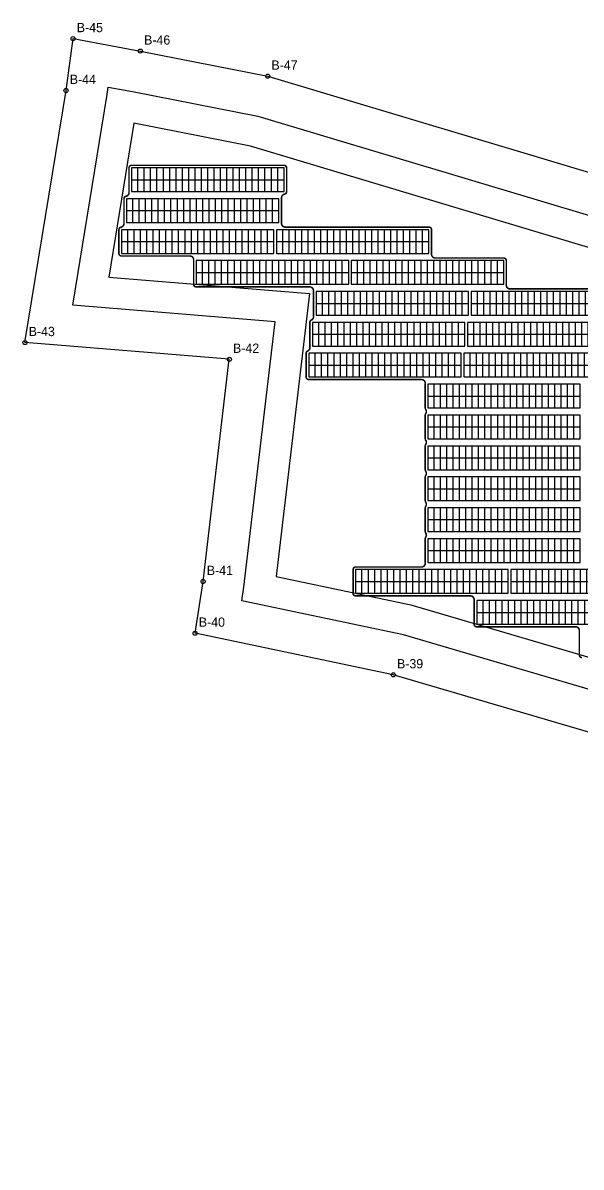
# Model space of a CAD drawing. Header units: metres. Extents: x 506600 to 507847, y 1937327 to 1938046.
# Drawn here: x 506600.1 to 506708.5, y 1937821.4 to 1938043.6 of the extents above; entities that cross this region are included whole.
import ezdxf
from ezdxf.enums import TextEntityAlignment as Align

# ---------------------------------------------------------------- set-up
doc = ezdxf.new("R2010")
doc.units = ezdxf.units.M
for name, color, linetype in [('BOUNDARY', 7, 'Continuous'), ('BOUNDARY_POINTS', 7, 'Continuous'), ('GROUP_BOUNDARY', 1, 'Continuous'), ('MODULES', 5, 'Continuous'), ('PV_TABLES', 3, 'Continuous'), ('SERVICE_ROAD', 1, 'Continuous')]:
    doc.layers.add(name, color=color, linetype=linetype)

# ---------------------------------------------------------------- blocks, each defined once
blk = doc.blocks.new('PV_TABLE_2x24')
at = {"layer": 'MODULES'}
for p, q in [((1.23333, 0), (1.23333, 4.6)), ((2.46666, 0), (2.46666, 4.6)), ((3.69999, 0), (3.69999, 4.6)), ((4.93332, 0), (4.93332, 4.6)), ((6.16665, 0), (6.16665, 4.6)), ((7.39998, 0), (7.39998, 4.6)), ((8.63331, 0), (8.63331, 4.6)), ((9.86664, 0), (9.86664, 4.6)), ((11.09997, 0), (11.09997, 4.6)), ((12.3333, 0), (12.3333, 4.6)), ((13.56663, 0), (13.56663, 4.6)), ((14.79996, 0), (14.79996, 4.6)), ((16.03329, 0), (16.03329, 4.6)), ((17.26662, 0), (17.26662, 4.6)), ((18.49995, 0), (18.49995, 4.6)), ((19.73328, 0), (19.73328, 4.6)), ((20.96661, 0), (20.96661, 4.6)), ((22.19994, 0), (22.19994, 4.6)), ((23.43327, 0), (23.43327, 4.6)), ((24.6666, 0), (24.6666, 4.6)), ((25.89993, 0), (25.89993, 4.6)), ((27.13326, 0), (27.13326, 4.6)), ((28.36659, 0), (28.36659, 4.6)), ((0, 2.3), (29.59992, 2.3))]:
    blk.add_line(p, q, dxfattribs=at)
blk.add_lwpolyline([(0, 0), (29.59992, 0), (29.59992, 4.6), (0, 4.6)], close=True, dxfattribs=at)

msp = doc.modelspace()

# ---------------------------------------------------------------- linework, layer by layer
at = {"layer": 'BOUNDARY'}
msp.add_lwpolyline([(506892.29, 1937821.39), (506786.69, 1937883.24), (506783.64, 1937884.49), (506775.88, 1937886.74), (506733.34, 1937898.98), (506672.01, 1937916.98), (506633.53, 1937925.06), (506635.09, 1937935.11), (506640.17, 1937978.25), (506600.5, 1937981.5), (506608.48, 1938030.46), (506609.84, 1938040.52), (506622.91, 1938038.11), (506647.64, 1938033.23), (506728.01, 1938009.15), (506795.72, 1937983.08), (506959.58, 1937926.67)], dxfattribs=at)
at = {"layer": 'BOUNDARY_POINTS'}
for centre in [(506609.84, 1938040.52), (506622.91, 1938038.11), (506647.64, 1938033.23), (506608.48, 1938030.46), (506600.5, 1937981.5), (506640.17, 1937978.25), (506635.09, 1937935.11), (506633.53, 1937925.06), (506672.01, 1937916.98)]:
    msp.add_circle(centre, 0.4, dxfattribs=at)
at = {"layer": 'GROUP_BOUNDARY', "color": 242, "lineweight": 211, "true_color": 0xdc143c, "const_width": 0.3}
msp.add_lwpolyline([(506708.65, 1937920.32), (506708.59, 1937920.32), (506708.54, 1937920.33), (506708.49, 1937920.34), (506708.44, 1937920.36), (506708.4, 1937920.38), (506708.36, 1937920.4), (506708.32, 1937920.43), (506708.28, 1937920.47), (506708.25, 1937920.5), (506708.22, 1937920.54), (506708.19, 1937920.58), (506708.17, 1937920.63), (506708.16, 1937920.67), (506708.15, 1937920.72), (506708.14, 1937920.77), (506708.13, 1937920.84), (506708.13, 1937925.4), (506708.14, 1937925.48), (506708.14, 1937925.53), (506708.14, 1937925.61), (506708.14, 1937925.69), (506708.12, 1937925.76), (506708.1, 1937925.83), (506708.07, 1937925.9), (506708.03, 1937925.97), (506707.99, 1937926.03), (506707.94, 1937926.09), (506707.88, 1937926.14), (506707.82, 1937926.19), (506707.76, 1937926.23), (506707.69, 1937926.26), (506707.62, 1937926.29), (506707.55, 1937926.3), (506707.47, 1937926.32), (506707.39, 1937926.32), (506688.22, 1937926.32), (506688.15, 1937926.32), (506688.1, 1937926.33), (506688.05, 1937926.34), (506688.01, 1937926.36), (506687.96, 1937926.38), (506687.92, 1937926.4), (506687.88, 1937926.43), (506687.84, 1937926.47), (506687.81, 1937926.5), (506687.78, 1937926.54), (506687.76, 1937926.58), (506687.74, 1937926.63), (506687.72, 1937926.67), (506687.71, 1937926.72), (506687.7, 1937926.77), (506687.7, 1937926.84), (506687.7, 1937931.4), (506687.7, 1937931.48), (506687.71, 1937931.53), (506687.71, 1937931.61), (506687.7, 1937931.69), (506687.68, 1937931.76), (506687.66, 1937931.83), (506687.63, 1937931.9), (506687.59, 1937931.97), (506687.55, 1937932.03), (506687.5, 1937932.09), (506687.45, 1937932.14), (506687.39, 1937932.19), (506687.32, 1937932.23), (506687.25, 1937932.26), (506687.18, 1937932.29), (506687.11, 1937932.3), (506687.03, 1937932.32), (506686.96, 1937932.32), (506664.72, 1937932.32), (506664.66, 1937932.32), (506664.61, 1937932.33), (506664.56, 1937932.34), (506664.51, 1937932.36), (506664.47, 1937932.38), (506664.43, 1937932.4), (506664.39, 1937932.43), (506664.35, 1937932.47), (506664.32, 1937932.5), (506664.29, 1937932.54), (506664.26, 1937932.58), (506664.24, 1937932.63), (506664.23, 1937932.67), (506664.22, 1937932.72), (506664.21, 1937932.77), (506664.2, 1937932.84), (506664.2, 1937937.4), (506664.21, 1937937.47), (506664.22, 1937937.52), (506664.23, 1937937.56), (506664.24, 1937937.61), (506664.26, 1937937.65), (506664.29, 1937937.7), (506664.32, 1937937.74), (506664.35, 1937937.77), (506664.39, 1937937.81), (506664.43, 1937937.83), (506664.47, 1937937.86), (506664.51, 1937937.88), (506664.56, 1937937.9), (506664.61, 1937937.91), (506664.66, 1937937.92), (506664.72, 1937937.92), (506677.47, 1937937.92), (506677.55, 1937937.92), (506677.62, 1937937.93), (506677.7, 1937937.95), (506677.77, 1937937.98), (506677.84, 1937938.01), (506677.9, 1937938.05), (506677.96, 1937938.1), (506678.02, 1937938.15), (506678.07, 1937938.21), (506678.11, 1937938.27), (506678.15, 1937938.34), (506678.18, 1937938.41), (506678.2, 1937938.48), (506678.21, 1937938.55), (506678.22, 1937938.63), (506678.22, 1937938.7), (506678.22, 1937938.76), (506678.21, 1937938.84), (506678.21, 1937943.4), (506678.22, 1937943.47), (506678.22, 1937943.52), (506678.24, 1937943.56), (506678.25, 1937943.61), (506678.27, 1937943.65), (506678.31, 1937943.72), (506678.32, 1937943.73), (506678.36, 1937943.8), (506678.38, 1937943.87), (506678.41, 1937943.94), (506678.42, 1937944.01), (506678.43, 1937944.08), (506678.43, 1937944.16), (506678.42, 1937944.23), (506678.4, 1937944.3), (506678.38, 1937944.38), (506678.35, 1937944.44), (506678.32, 1937944.51), (506678.27, 1937944.59), (506678.25, 1937944.63), (506678.24, 1937944.67), (506678.22, 1937944.72), (506678.22, 1937944.77), (506678.21, 1937944.84), (506678.21, 1937949.4), (506678.22, 1937949.47), (506678.22, 1937949.52), (506678.24, 1937949.56), (506678.25, 1937949.61), (506678.27, 1937949.65), (506678.31, 1937949.72), (506678.32, 1937949.73), (506678.36, 1937949.8), (506678.38, 1937949.87), (506678.41, 1937949.94), (506678.42, 1937950.01), (506678.43, 1937950.08), (506678.43, 1937950.16), (506678.42, 1937950.23), (506678.4, 1937950.3), (506678.38, 1937950.38), (506678.35, 1937950.44), (506678.32, 1937950.51), (506678.27, 1937950.59), (506678.25, 1937950.63), (506678.24, 1937950.67), (506678.22, 1937950.72), (506678.22, 1937950.77), (506678.21, 1937950.84), (506678.21, 1937955.4), (506678.22, 1937955.47), (506678.22, 1937955.52), (506678.24, 1937955.56), (506678.25, 1937955.61), (506678.27, 1937955.65), (506678.31, 1937955.72), (506678.32, 1937955.73), (506678.36, 1937955.8), (506678.38, 1937955.87), (506678.41, 1937955.94), (506678.42, 1937956.01), (506678.43, 1937956.08), (506678.43, 1937956.16), (506678.42, 1937956.23), (506678.4, 1937956.3), (506678.38, 1937956.38), (506678.35, 1937956.44), (506678.32, 1937956.51), (506678.27, 1937956.59), (506678.25, 1937956.63), (506678.24, 1937956.67), (506678.22, 1937956.72), (506678.22, 1937956.77), (506678.21, 1937956.84), (506678.21, 1937961.4), (506678.22, 1937961.47), (506678.22, 1937961.52), (506678.24, 1937961.56), (506678.25, 1937961.61), (506678.27, 1937961.65), (506678.31, 1937961.72), (506678.32, 1937961.73), (506678.36, 1937961.8), (506678.38, 1937961.87), (506678.41, 1937961.94), (506678.42, 1937962.01), (506678.43, 1937962.08), (506678.43, 1937962.16), (506678.42, 1937962.23), (506678.4, 1937962.3), (506678.38, 1937962.38), (506678.35, 1937962.44), (506678.32, 1937962.51), (506678.27, 1937962.59), (506678.25, 1937962.63), (506678.24, 1937962.67), (506678.22, 1937962.72), (506678.22, 1937962.77), (506678.21, 1937962.84), (506678.21, 1937967.4), (506678.22, 1937967.47), (506678.22, 1937967.52), (506678.24, 1937967.56), (506678.25, 1937967.61), (506678.27, 1937967.65), (506678.31, 1937967.72), (506678.32, 1937967.73), (506678.36, 1937967.8), (506678.38, 1937967.87), (506678.41, 1937967.94), (506678.42, 1937968.01), (506678.43, 1937968.08), (506678.43, 1937968.16), (506678.42, 1937968.23), (506678.4, 1937968.3), (506678.38, 1937968.38), (506678.35, 1937968.44), (506678.32, 1937968.51), (506678.27, 1937968.59), (506678.25, 1937968.63), (506678.24, 1937968.67), (506678.22, 1937968.72), (506678.22, 1937968.77), (506678.21, 1937968.84), (506678.21, 1937973.4), (506678.22, 1937973.48), (506678.22, 1937973.53), (506678.22, 1937973.61), (506678.21, 1937973.69), (506678.2, 1937973.76), (506678.18, 1937973.83), (506678.15, 1937973.9), (506678.11, 1937973.97), (506678.07, 1937974.03), (506678.02, 1937974.09), (506677.96, 1937974.14), (506677.9, 1937974.19), (506677.84, 1937974.23), (506677.77, 1937974.26), (506677.7, 1937974.29), (506677.62, 1937974.3), (506677.55, 1937974.32), (506677.47, 1937974.32), (506655.61, 1937974.32), (506655.55, 1937974.32), (506655.5, 1937974.33), (506655.45, 1937974.34), (506655.4, 1937974.36), (506655.36, 1937974.38), (506655.32, 1937974.4), (506655.28, 1937974.43), (506655.24, 1937974.47), (506655.21, 1937974.5), (506655.18, 1937974.54), (506655.15, 1937974.58), (506655.13, 1937974.63), (506655.12, 1937974.67), (506655.1, 1937974.72), (506655.1, 1937974.77), (506655.09, 1937974.84), (506655.09, 1937979.4), (506655.1, 1937979.47), (506655.1, 1937979.52), (506655.12, 1937979.56), (506655.13, 1937979.61), (506655.15, 1937979.65), (506655.18, 1937979.7), (506655.21, 1937979.74), (506655.24, 1937979.77), (506655.28, 1937979.81), (506655.32, 1937979.83), (506655.36, 1937979.86), (506655.4, 1937979.88), (506655.47, 1937979.91), (506655.53, 1937979.95), (506655.58, 1937980), (506655.64, 1937980.05), (506655.68, 1937980.11), (506655.72, 1937980.17), (506655.76, 1937980.24), (506655.79, 1937980.3), (506655.81, 1937980.38), (506655.82, 1937980.45), (506655.83, 1937980.52), (506655.83, 1937980.59), (506655.82, 1937980.67), (506655.81, 1937980.7), (506655.8, 1937980.77), (506655.8, 1937980.84), (506655.8, 1937985.4), (506655.8, 1937985.47), (506655.81, 1937985.52), (506655.82, 1937985.56), (506655.84, 1937985.61), (506655.86, 1937985.65), (506655.89, 1937985.7), (506655.92, 1937985.74), (506655.95, 1937985.77), (506655.98, 1937985.81), (506656.02, 1937985.83), (506656.07, 1937985.86), (506656.11, 1937985.88), (506656.17, 1937985.91), (506656.23, 1937985.95), (506656.29, 1937986), (506656.34, 1937986.05), (506656.39, 1937986.11), (506656.43, 1937986.17), (506656.46, 1937986.24), (506656.49, 1937986.3), (506656.51, 1937986.38), (506656.53, 1937986.45), (506656.54, 1937986.52), (506656.54, 1937986.59), (506656.53, 1937986.67), (506656.52, 1937986.7), (506656.51, 1937986.77), (506656.51, 1937986.84), (506656.51, 1937991.4), (506656.51, 1937991.48), (506656.52, 1937991.53), (506656.52, 1937991.61), (506656.51, 1937991.69), (506656.49, 1937991.76), (506656.47, 1937991.83), (506656.44, 1937991.9), (506656.4, 1937991.97), (506656.36, 1937992.03), (506656.31, 1937992.09), (506656.26, 1937992.14), (506656.2, 1937992.19), (506656.13, 1937992.23), (506656.06, 1937992.26), (506655.99, 1937992.29), (506655.92, 1937992.3), (506655.84, 1937992.32), (506655.77, 1937992.32), (506633.77, 1937992.32), (506633.7, 1937992.32), (506633.65, 1937992.33), (506633.6, 1937992.34), (506633.56, 1937992.36), (506633.51, 1937992.38), (506633.47, 1937992.4), (506633.43, 1937992.43), (506633.4, 1937992.47), (506633.36, 1937992.5), (506633.33, 1937992.54), (506633.31, 1937992.58), (506633.29, 1937992.63), (506633.27, 1937992.67), (506633.26, 1937992.72), (506633.25, 1937992.77), (506633.25, 1937992.84), (506633.25, 1937997.4), (506633.25, 1937997.48), (506633.26, 1937997.53), (506633.26, 1937997.61), (506633.25, 1937997.69), (506633.23, 1937997.76), (506633.21, 1937997.83), (506633.18, 1937997.9), (506633.14, 1937997.97), (506633.1, 1937998.03), (506633.05, 1937998.09), (506633, 1937998.14), (506632.94, 1937998.19), (506632.87, 1937998.23), (506632.8, 1937998.26), (506632.73, 1937998.29), (506632.66, 1937998.3), (506632.58, 1937998.32), (506632.51, 1937998.32), (506619.26, 1937998.32), (506619.19, 1937998.32), (506619.14, 1937998.33), (506619.1, 1937998.34), (506619.05, 1937998.36), (506619.01, 1937998.38), (506618.96, 1937998.4), (506618.92, 1937998.43), (506618.89, 1937998.47), (506618.86, 1937998.5), (506618.83, 1937998.54), (506618.8, 1937998.58), (506618.78, 1937998.63), (506618.76, 1937998.67), (506618.75, 1937998.72), (506618.74, 1937998.77), (506618.74, 1937998.84), (506618.74, 1938003.4), (506618.74, 1938003.47), (506618.75, 1938003.52), (506618.76, 1938003.56), (506618.78, 1938003.61), (506618.8, 1938003.65), (506618.83, 1938003.7), (506618.86, 1938003.74), (506618.89, 1938003.77), (506618.92, 1938003.81), (506618.96, 1938003.83), (506619.01, 1938003.86), (506619.05, 1938003.88), (506619.1, 1938003.9), (506619.17, 1938003.91), (506619.24, 1938003.94), (506619.24, 1938003.94), (506619.3, 1938003.96), (506619.37, 1938004), (506619.43, 1938004.04), (506619.49, 1938004.09), (506619.54, 1938004.14), (506619.59, 1938004.2), (506619.63, 1938004.26), (506619.66, 1938004.32), (506619.69, 1938004.39), (506619.71, 1938004.46), (506619.73, 1938004.53), (506619.73, 1938004.61), (506619.73, 1938004.68), (506619.73, 1938004.75), (506619.72, 1938004.77), (506619.72, 1938004.84), (506619.72, 1938009.4), (506619.72, 1938009.47), (506619.73, 1938009.52), (506619.74, 1938009.56), (506619.76, 1938009.61), (506619.78, 1938009.65), (506619.8, 1938009.7), (506619.83, 1938009.74), (506619.87, 1938009.77), (506619.9, 1938009.81), (506619.94, 1938009.83), (506619.98, 1938009.86), (506620.03, 1938009.88), (506620.07, 1938009.9), (506620.14, 1938009.91), (506620.21, 1938009.94), (506620.28, 1938009.96), (506620.35, 1938010), (506620.41, 1938010.04), (506620.47, 1938010.09), (506620.52, 1938010.14), (506620.56, 1938010.2), (506620.61, 1938010.26), (506620.64, 1938010.32), (506620.67, 1938010.39), (506620.69, 1938010.46), (506620.7, 1938010.53), (506620.71, 1938010.61), (506620.71, 1938010.68), (506620.7, 1938010.75), (506620.7, 1938010.77), (506620.7, 1938010.84), (506620.7, 1938015.4), (506620.7, 1938015.47), (506620.71, 1938015.52), (506620.72, 1938015.56), (506620.74, 1938015.61), (506620.76, 1938015.65), (506620.78, 1938015.7), (506620.81, 1938015.74), (506620.84, 1938015.77), (506620.88, 1938015.81), (506620.92, 1938015.83), (506620.96, 1938015.86), (506621.01, 1938015.88), (506621.05, 1938015.9), (506621.1, 1938015.91), (506621.15, 1938015.92), (506621.22, 1938015.92), (506650.78, 1938015.92), (506650.85, 1938015.92), (506650.89, 1938015.91), (506650.94, 1938015.9), (506650.99, 1938015.88), (506651.03, 1938015.86), (506651.07, 1938015.83), (506651.11, 1938015.81), (506651.15, 1938015.77), (506651.18, 1938015.74), (506651.21, 1938015.7), (506651.24, 1938015.65), (506651.26, 1938015.61), (506651.28, 1938015.56), (506651.29, 1938015.52), (506651.29, 1938015.47), (506651.3, 1938015.4), (506651.3, 1938010.84), (506651.29, 1938010.77), (506651.29, 1938010.72), (506651.28, 1938010.67), (506651.26, 1938010.63), (506651.24, 1938010.58), (506651.21, 1938010.54), (506651.18, 1938010.5), (506651.15, 1938010.47), (506651.11, 1938010.43), (506651.07, 1938010.4), (506651.03, 1938010.38), (506650.99, 1938010.36), (506650.94, 1938010.34), (506650.87, 1938010.32), (506650.8, 1938010.3), (506650.73, 1938010.27), (506650.67, 1938010.24), (506650.61, 1938010.2), (506650.55, 1938010.15), (506650.5, 1938010.1), (506650.45, 1938010.04), (506650.41, 1938009.98), (506650.38, 1938009.92), (506650.35, 1938009.85), (506650.33, 1938009.78), (506650.31, 1938009.71), (506650.31, 1938009.63), (506650.31, 1938009.56), (506650.31, 1938009.49), (506650.32, 1938009.47), (506650.32, 1938009.4), (506650.32, 1938004.84), (506650.32, 1938004.76), (506650.31, 1938004.7), (506650.31, 1938004.63), (506650.32, 1938004.55), (506650.33, 1938004.48), (506650.36, 1938004.41), (506650.39, 1938004.34), (506650.42, 1938004.27), (506650.47, 1938004.21), (506650.52, 1938004.15), (506650.57, 1938004.1), (506650.63, 1938004.05), (506650.7, 1938004.01), (506650.76, 1938003.98), (506650.84, 1938003.95), (506650.91, 1938003.93), (506650.98, 1938003.92), (506651.06, 1938003.92), (506678.92, 1938003.92), (506678.99, 1938003.92), (506679.04, 1938003.91), (506679.09, 1938003.9), (506679.13, 1938003.88), (506679.18, 1938003.86), (506679.22, 1938003.83), (506679.26, 1938003.81), (506679.29, 1938003.77), (506679.33, 1938003.74), (506679.36, 1938003.7), (506679.38, 1938003.65), (506679.4, 1938003.61), (506679.42, 1938003.56), (506679.43, 1938003.52), (506679.44, 1938003.47), (506679.44, 1938003.4), (506679.44, 1937998.84), (506679.44, 1937998.76), (506679.43, 1937998.7), (506679.43, 1937998.63), (506679.44, 1937998.55), (506679.46, 1937998.48), (506679.48, 1937998.41), (506679.51, 1937998.34), (506679.55, 1937998.27), (506679.59, 1937998.21), (506679.64, 1937998.15), (506679.69, 1937998.1), (506679.75, 1937998.05), (506679.82, 1937998.01), (506679.89, 1937997.98), (506679.96, 1937997.95), (506680.03, 1937997.93), (506680.11, 1937997.92), (506680.18, 1937997.92), (506693.43, 1937997.92), (506693.5, 1937997.92), (506693.55, 1937997.91), (506693.59, 1937997.9), (506693.64, 1937997.88), (506693.68, 1937997.86), (506693.73, 1937997.83), (506693.76, 1937997.81), (506693.8, 1937997.77), (506693.83, 1937997.74), (506693.86, 1937997.7), (506693.89, 1937997.65), (506693.91, 1937997.61), (506693.93, 1937997.56), (506693.94, 1937997.52), (506693.95, 1937997.47), (506693.95, 1937997.4), (506693.95, 1937992.84), (506693.94, 1937992.76), (506693.94, 1937992.7), (506693.94, 1937992.63), (506693.95, 1937992.55), (506693.96, 1937992.48), (506693.99, 1937992.41), (506694.02, 1937992.34), (506694.05, 1937992.27), (506694.1, 1937992.21), (506694.15, 1937992.15), (506694.2, 1937992.1), (506694.26, 1937992.05), (506694.33, 1937992.01), (506694.39, 1937991.98), (506694.46, 1937991.95), (506694.54, 1937991.93), (506694.61, 1937991.92), (506694.69, 1937991.92), (506716.69, 1937991.92)], dxfattribs=at)
at = {"layer": 'SERVICE_ROAD'}
for points in [[(506896.48, 1937828.21), (506790.25, 1937890.42), (506786.28, 1937892.06), (506778.1, 1937894.43), (506735.57, 1937906.66), (506673.96, 1937924.75), (506642.6, 1937931.33), (506643.01, 1937934.03), (506649.08, 1937985.54), (506609.79, 1937988.76), (506616.39, 1938029.28), (506616.64, 1938031.13), (506621.41, 1938030.25), (506645.71, 1938025.45), (506725.42, 1938001.58), (506792.98, 1937975.56), (506956.95, 1937919.12)], [(506954.98, 1937913.45), (506790.93, 1937969.93), (506723.48, 1937995.89), (506644.26, 1938019.62), (506621.63, 1938024.09), (506616.76, 1937994.21), (506616.76, 1937994.21), (506655.77, 1937991.02), (506649.29, 1937936.05), (506675.43, 1937930.57), (506737.24, 1937912.42), (506779.77, 1937900.19), (506788.26, 1937897.73), (506792.92, 1937895.81), (506899.62, 1937833.32)]]:
    msp.add_lwpolyline(points, dxfattribs=at)

# ---------------------------------------------------------------- block references
at = {"layer": 'PV_TABLES'}
for p in [(506621.2, 1938010.82), (506620.22, 1938004.82), (506619.24, 1937998.82), (506649.34, 1937998.82), (506633.75, 1937992.82), (506663.85, 1937992.82), (506657.01, 1937986.82), (506687.11, 1937986.82), (506656.3, 1937980.82), (506686.4, 1937980.82), (506655.59, 1937974.82), (506685.69, 1937974.82), (506678.71, 1937968.82), (506678.71, 1937962.82), (506678.71, 1937956.82), (506678.71, 1937950.82), (506678.71, 1937944.82), (506678.71, 1937938.82), (506664.7, 1937932.82), (506694.8, 1937932.82), (506688.2, 1937926.82)]:
    msp.add_blockref('PV_TABLE_2x24', p, dxfattribs=at)

# ---------------------------------------------------------------- texts
at = {"layer": 'BOUNDARY_POINTS'}
for s, p in [('B-45', (506610.56, 1938041.24)), ('B-46', (506623.63, 1938038.83)), ('B-47', (506648.35, 1938033.95)), ('B-44', (506609.2, 1938031.18)), ('B-43', (506601.22, 1937982.22)), ('B-42', (506640.89, 1937978.97)), ('B-41', (506635.8, 1937935.83)), ('B-40', (506634.25, 1937925.78)), ('B-39', (506672.73, 1937917.7))]:
    msp.add_text(s, height=1.8, dxfattribs=at).set_placement(p, align=Align.BOTTOM_LEFT)

doc.saveas('drawing.dxf')
